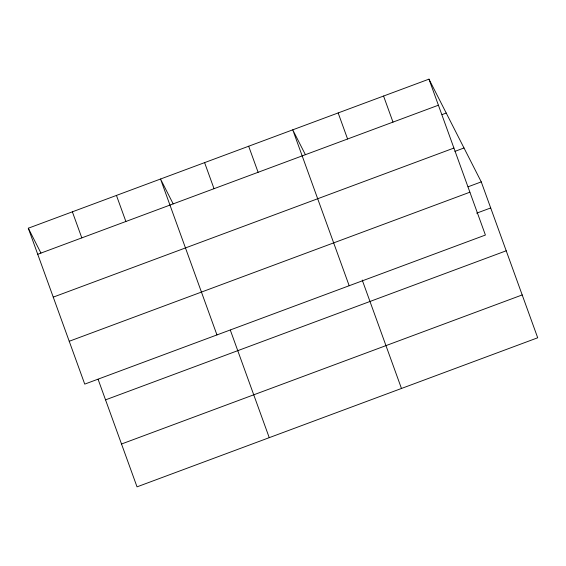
<?xml version="1.0" encoding="UTF-8"?>
<svg xmlns="http://www.w3.org/2000/svg" width="566" height="566" viewBox="0 0 566 566"><rect width="100%" height="100%" fill="white"/><g stroke="black" fill="none" stroke-linecap="round" stroke-linejoin="round"><path stroke-width="0.85" d="M428.971 79.148L485.409 235.046L84.737 384.116L28.3 228.218L428.971 79.148L481.263 181.884L537.7 337.782L137.029 486.852L98.081 379.262M37.731 254.283L438.409 105.212M442.103 114.587L446.227 113.051M53.246 297.129L453.918 148.059M454.93 151.363L464.007 147.981M468.054 186.801L481.263 181.884M69.222 341.27L469.9 192.199M476.664 213.17L490.701 207.948M105.538 399.865L506.209 250.788M121.513 444.006L522.192 294.936M305.399 154.695L292.742 129.833L349.18 285.731M173.175 203.887L160.525 179.026L216.955 334.923M28.3 228.218L40.957 253.08M383.564 96.043L392.995 122.107M338.157 112.938L347.588 139.003M362.226 280.05L401.471 388.467M248.672 146.233L258.103 172.29M204.595 162.626L214.033 188.69M230.305 330.07L269.246 437.66M116.447 195.426L125.885 221.49M72.377 211.825L81.808 237.883"/></g></svg>
